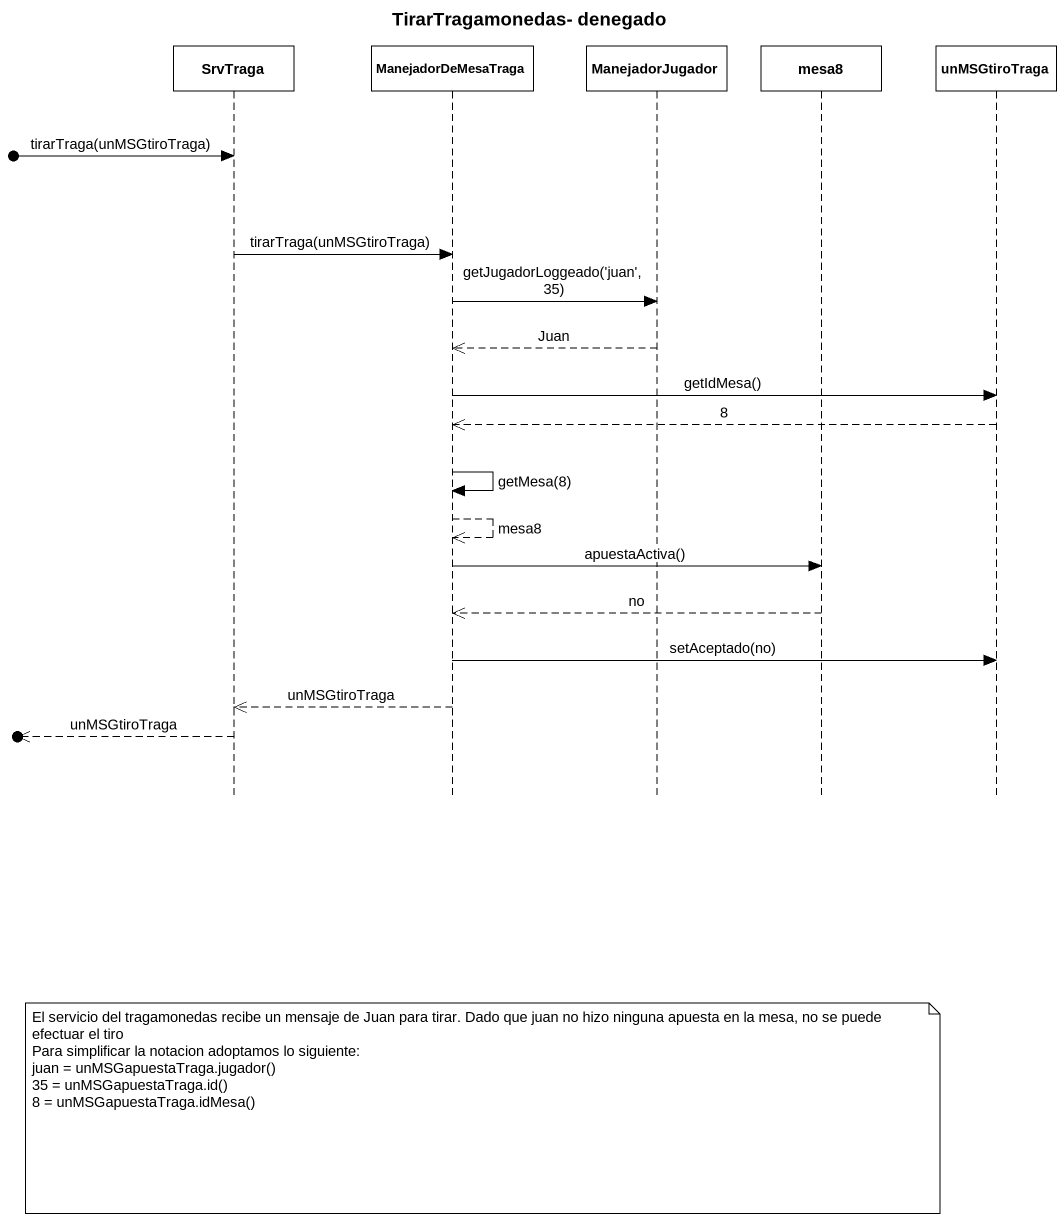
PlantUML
@startuml
title TirarTragamonedas- denegado
hide footbox
participant SrvTraga
participant ManejadorDeMesaTraga
participant ManejadorJugador
participant mesa8
participant unMSGtiroTraga

[o-> SrvTraga : tirarTraga(unMSGtiroTraga)
SrvTraga -> ManejadorDeMesaTraga : tirarTraga(unMSGtiroTraga)
ManejadorDeMesaTraga -> ManejadorJugador : getJugadorLoggeado('juan', 35)
ManejadorJugador -->> ManejadorDeMesaTraga : Juan
ManejadorDeMesaTraga -> unMSGtiroTraga : getIdMesa()
unMSGtiroTraga -->> ManejadorDeMesaTraga : 8
ManejadorDeMesaTraga -> ManejadorDeMesaTraga : getMesa(8)
ManejadorDeMesaTraga -->> ManejadorDeMesaTraga : mesa8
ManejadorDeMesaTraga -> mesa8 : apuestaActiva()
mesa8 -->> ManejadorDeMesaTraga : no
ManejadorDeMesaTraga -> unMSGtiroTraga : setAceptado(no)
ManejadorDeMesaTraga -->> SrvTraga : unMSGtiroTraga
[o<<-- SrvTraga : unMSGtiroTraga
note over ManejadorDeMesaTraga
  El servicio del tragamonedas recibe un mensaje de Juan para tirar. Dado que juan no hizo ninguna apuesta en la mesa, no se puede efectuar el tiro
  Para simplificar la notacion adoptamos lo siguiente:
  juan = unMSGapuestaTraga.jugador()
  35 = unMSGapuestaTraga.id()
  8 = unMSGapuestaTraga.idMesa()
end note
@enduml
